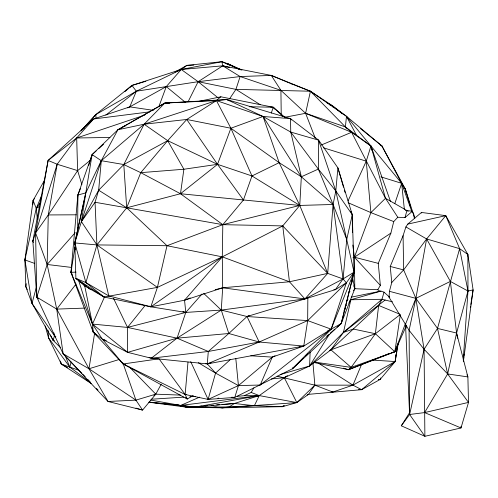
<?xml version="1.0" encoding="UTF-8"?>
<svg xmlns="http://www.w3.org/2000/svg" width="498" height="498" viewBox="0 0 498 498"><rect width="100%" height="100%" fill="white"/><g stroke="black" fill="none" stroke-linecap="round" stroke-linejoin="round"><path stroke-width="0.75" d="M307.845 297.717L307.671 320.606L303.768 346.066L272.257 357.11L238.436 385.589L208.102 399.415L185.138 394.466L123.149 363.97L93.251 332.191L70.977 272.35L77.85 195.017L92.099 154.598L117.895 129.76L164.838 103.067L226.827 99.532L290.515 118.636L318.608 140.156L337.905 167.876L352.279 214.731L354.053 272.169L341.217 323.557L292.338 368.813L234.77 397.404L208.102 399.415L190.715 361.641M333.834 289.606L335.359 289.668L343.06 278.948L346.745 239.47L333.087 204.473L318.334 169.077L318.608 140.156L290.751 132.07L263.044 116.476L226.827 99.532L216.431 100.596L164.838 103.067L117.895 129.76L101.281 160.698L85.793 192.9L74.806 242.943L75.883 278.32L84.716 285.889L104.063 297.032L150.85 306.812L185.791 312.433L221.274 310.08L304.913 298.943L335.359 289.668L346.353 282.789L354.053 272.169L335.801 190.964L318.608 140.156M117.895 129.76L144.109 124.214L216.431 100.596L230.885 128.235L251.976 175.968L243.441 199.972L222.818 224.666L222.295 256.862L222.681 287.794L221.274 310.08L228.8 333.504L259.184 342.02L303.768 346.066L331.158 329.166L341.217 323.557L354.794 288.697L354.402 257.211L352.839 245.028M241.984 70.013L228.495 64.024L221.884 61.702L186.918 65.375L181.26 69.483L166.276 86.602L129.779 106.877L93.593 118.972L76.673 137.99L57.177 164.247L48.275 214.937L47.148 264.475L56.735 309.102L63.146 353.823L108.022 401.481L142.571 410.091L155.781 394.167L161.215 384.195M77.613 202.73L77.85 195.017L80.489 188.549M310.123 352.055L309.607 366.005L284.302 377.696L259.271 395.599L234.452 403.473L195.359 407.071L187.267 407.271L148.734 402.203M32.912 204.298L33.111 200.414L44.521 180.288M409.574 412.699L401.295 425.796L424.887 436.298L460.992 427.963L468.506 402.403L447.652 373.942L424.078 349.291L409.107 330.336L389.056 297.256L389.43 291.311L391.758 282.497L390.233 266.449L403.081 235.679L405.901 226.926L407.775 224.106L421.457 212.453L445.772 215.646L467.865 254.466L473.1 289.904L463.345 361.729M463.252 360.129L467.983 291.037L467.865 254.466L466.713 253.445M343.502 187.18L337.905 167.876L335.801 190.964L333.087 204.473L327.69 273.39L304.913 298.943L247.008 316.516L228.8 333.504L208.301 351.47L151.28 358.23L127.631 352.354L102.42 339.281L93.251 332.191L92.086 327.715M215.148 289.712L222.681 287.794L304.913 298.943L343.06 278.948L354.053 272.169L331.158 329.166L260.186 385.035L238.436 385.589L215.566 373.102L207.293 363.907L208.301 351.47L177.045 338.173L127.525 327.416L92.485 324.086L70.977 272.35L74.937 247.157M187.989 362.133L185.138 394.466L187.273 399.035L193.187 395.543M74.949 244.487L74.806 242.943L81.392 221.616L95.05 202.263L98.666 190.211L101.281 160.698L144.109 124.214L164.838 103.067L169.494 103.354M307.135 394.989L308.511 394.341L361.648 389.679L380.167 379.439L395.175 361.554L395.879 354.607M463.401 360.235L463.713 357.203M463.868 355.684L464.024 354.165M26.189 283.686L25.859 286.755L31.997 303.357L53.186 340.408L60.252 347.349M34.493 198.559L33.111 200.414L24.9 259.925L25.859 286.755L27.259 289.506M358.566 389.498L361.648 389.679L395.175 361.554L397.74 344.037M313.124 362.339L348.569 369.69L394.839 351.775L400.261 315.19M76.729 235.71L77.694 229.603L77.85 195.017L85.793 192.9L92.099 154.598L96.108 150.981M470.336 307.559L470.579 306.021M470.815 304.483L473.1 289.904L467.983 291.037L450.373 281.414L426.618 238.959L405.901 226.926M94.676 332.838L88.986 368.769L108.022 401.481L135.917 400.124L155.781 394.167L180.581 395.107M331.301 391.752L332.826 392.044L352.939 385.153L395.175 361.554L398.276 343.215M149.593 111.876L93.593 118.972L48.107 160.431L35.582 232.89L32.856 241.1L36.796 297.132L63.146 353.823L81.933 373.363M38.34 298.875L36.796 297.132L37.057 295.619M33.385 242.532L32.856 241.1L48.107 160.431L76.673 137.99L144.812 115.088M72.154 274.305L70.977 272.35L71.737 268.571M108.757 295.893L85.899 282.596L96.911 244.916L126.685 207.809L140.747 172.663L167.689 140.666L186.744 119.476L216.431 100.596L263.044 116.476L290.515 118.636L290.751 132.07L301.334 176.79L299.765 205.437L282.74 225.905L222.295 256.862L157.405 287.39L104.063 297.032L85.899 282.596L74.806 242.943L85.793 192.9L81.392 221.616L96.911 244.916L108.757 295.893L150.85 306.812L184.546 300.226L222.681 287.794L289.45 281.762L327.69 273.39L343.06 278.948L346.353 282.789L331.158 329.166L292.338 368.813L293.117 367.487M80.931 130.955L95.853 114.552L131.914 85.444L181.26 69.483L222.743 65.823L271.292 75.428L310.435 91.227L305.604 113.307L315.346 138.351M346.745 239.47L352.279 214.731L350.835 211.438M389.218 296.87L384.026 292.17L380.939 291.1L350.86 299.752L343.427 332.434L330.921 349.833L309.607 366.005L280.113 374.577M149.5 306.089L150.85 306.812L157.405 287.39L167.011 245.726L222.818 224.666L299.765 205.437L333.087 204.473L343.06 278.948M353.524 290.639L354.794 288.697L377.77 289.724L380.348 285.366L378.256 263.361L390.88 233.132L393.737 221.585L397.778 217.265L405.011 217.539L412.381 211.264L413.944 214.862L414.361 218.628M354.053 272.169L341.217 323.557L337.152 327.118M71.158 362.046L69.807 367.151L90.188 382.271M25.703 256.956L24.9 259.925L31.997 303.357L55.384 337.096M31.997 303.357L36.472 286.973M53.884 332.876L54.413 335.913L53.186 340.408L54.656 340.831M405.011 217.539L406.928 210.548L385.489 198.304L351.582 132.287L345.375 126.915L310.435 91.227L289.942 83.21L291.311 83.932M401.295 425.796L409.617 414.498L424.078 349.291L437.512 328.419L459.617 248.658L445.772 215.646L407.775 224.106M208.102 399.415L215.566 373.102L230.331 359.544M329.514 350.468L330.921 349.833L378.636 305.436L381.978 299.286L384.026 292.17M88.756 165.461L92.099 154.598L101.281 160.698L123.803 164.545L140.747 172.663L180.488 193.734L222.818 224.666L282.74 225.905L327.69 273.39L299.765 205.437L279.148 162.665L263.044 116.476L230.885 128.235L186.744 119.476L144.109 124.214L123.803 164.545L98.666 190.211L81.392 221.616L101.281 160.698M48.107 160.431L57.177 164.247L35.582 232.89L36.796 297.132L56.735 309.102L88.986 368.769L135.917 400.124L142.571 410.091L135.935 408.123M36.796 297.132L47.148 264.475L75.186 232.672M229.422 99.04L235.928 89.372L240.117 76.549L271.292 75.428L289.226 82.911M271.292 113.102L273.234 107.251L220.863 96.799L199.107 101.281M394.783 203.676L401.656 183.32L381.935 145.976L346.496 116.333L332.234 105.638L310.435 91.227L235.928 89.372L198.136 81.691L136.34 91.221L95.853 114.552L81.411 130.501M149.126 357.396L151.28 358.23L177.045 338.173L185.791 312.433L202.076 293.945M378.623 379.576L380.167 379.439L380.671 377.976M467.342 255.928L467.865 254.466L459.617 248.658L426.618 238.959L403.641 269.904L391.758 282.497M98.666 190.211L126.685 207.809L180.488 193.734L217.52 164.34L230.885 128.235L279.148 162.665L301.334 176.79L333.087 204.473M353.02 257.746L354.402 257.211L370.885 212.615L385.489 198.304L370.954 146.026L345.375 126.915L305.604 113.307L280.916 90.337L271.292 75.428M158.856 106.616L166.276 86.602L185.312 102.283M343.327 368.196L348.569 369.69L351.14 367.387L394.839 351.775L405.465 323.395M361.542 364.492L352.939 385.153L314.854 385.153L277.125 376.171M41.664 195.527L36.248 208.413L24.9 259.925L34.256 263.28M127.675 107.867L129.779 106.877L136.34 91.221L181.26 69.483L221.884 61.702L241.163 69.963M260.186 385.035L272.257 357.11L275.064 355.777M391.496 352.665L394.839 351.775L406.131 326.178M104.424 297.138L92.485 324.086L93.251 332.191L96.251 334.588M348.015 200.999L366.26 161.171L370.954 146.026L351.582 132.287L305.604 113.307L285.068 117.235M188.132 101.685L198.136 81.691L222.743 65.823L229.466 67.56M32.856 241.1L33.603 239.75M237.197 396.34L244.331 395.686L251.179 392.449L253.899 387.842M329.215 334.519L309.607 366.005L343.427 332.434L381.978 299.286L392.474 301.819M343.913 310.901L345.55 308.281M348.818 303.033L350.86 299.752L381.978 299.286M346.34 301.632L348.034 299.049M71.444 267.42L47.148 264.475L35.582 232.89L48.275 214.937L77.638 170.621L90.238 160.331M40.68 202.07L36.248 208.413L37.356 219.182M314.692 362.133L351.14 367.387L375.386 333.722L400.373 314.425M76.07 284.028L56.735 309.102L84.691 308.106M145.335 305.243L127.525 327.416L127.631 352.354L177.045 338.173L228.8 333.504M344.983 306.98L346.452 305.168M349.391 301.558L350.86 299.752M445.772 215.646L426.618 238.959L415.874 298.364L409.107 330.336L409.617 414.498L424.887 436.298L424.078 349.291L415.874 298.364L403.641 269.904L403.081 235.679M130.414 87.187L131.914 85.444L145.889 81.261M113.513 298.314L127.525 327.416L185.791 312.433L184.546 300.226L222.295 256.862L289.45 281.762L304.913 298.943M283.499 405.602L282.41 406.673L222.363 407.831L187.267 407.271L177.419 405.241M346.353 282.789L307.671 320.606L259.184 342.02L207.293 363.907L151.28 358.23L152.83 358.168M292.338 368.813L302.952 358.566M305.747 355.871L307.982 353.711M98.971 148.398L103.559 144.264M121.313 128.247L122.458 127.214L125.291 126.038M84.287 127.749L81.965 129.816L84.361 127.868M124.942 91.632L131.914 85.444L136.34 91.221L105.856 115.088M326.688 336.281L328.431 334.756M330.174 333.224L334.824 329.153M385.103 300.045L343.427 332.434L353.306 329.035L375.386 333.722L394.839 351.775M216.798 100.135L220.863 96.799M286.138 376.301L284.302 377.696L271.373 378.928M378.654 357.695L348.569 369.69L350.43 368.302M150.85 306.812L222.295 256.862L167.011 245.726L96.911 244.916L74.806 242.943M348.569 369.69L351.078 367.991M312.974 363.241L314.854 385.153L308.511 394.341L296.839 402.596L282.41 406.673L254.341 405.752L234.452 403.473L229.236 406.922L222.363 407.831L213.891 407.034M380.348 285.366L354.402 257.211L390.88 233.132M153.876 395.393L155.781 394.167L129.505 367.076M287.527 375.623L284.302 377.696L296.839 402.596L314.854 385.153L332.826 392.044M177.045 338.173L221.274 310.08L247.008 316.516L307.671 320.606L331.158 329.166L327.653 330.828M39.535 206.359L36.248 208.413L33.111 200.414M175.078 72.011L186.918 65.375L193.846 65.145M348.656 291.99L350.019 291.255M144.109 124.214L167.689 140.666L217.52 164.34L251.976 175.968L279.148 162.665M284.47 405.702L282.41 406.673L266.928 406.324M249.112 315.551L247.008 316.516L259.184 342.02L208.301 351.47M352.41 232.578L352.279 214.731L335.801 190.964L318.334 169.077L301.334 176.79L263.044 116.476M176.504 71.6L181.26 69.483L198.136 81.691L218.087 97.838M215.497 407.14L222.363 407.831L296.839 402.596L259.271 395.599L195.359 407.071L149.462 402.166L180.693 405.434L199.493 397.161M321.229 145.036L351.582 132.287M184.546 300.226L190.255 297.935M380.086 357.122L383.665 355.697M385.097 355.124L388.683 353.698M205.848 363.359L207.293 363.907L210.996 362.718M119.246 359.463L88.986 368.769L63.146 353.823M351.196 297.175L380.939 291.1M207.293 363.907L303.768 346.066L299.161 346.658M251.976 175.968L299.765 205.437L243.441 199.972L217.52 164.34L183.88 169.239L140.747 172.663M78.311 279.434L92.485 324.086L102.42 339.281L123.149 363.97L159.011 358.815L185.138 394.466L186.688 394.559M217.919 398.251L218.815 398.132M150.533 400.025L180.693 405.434L259.271 395.599L254.341 405.752L229.236 406.922L187.267 407.271L181.247 405.795M198.136 81.691L240.117 76.549L280.916 90.337L281.227 114.895M187.267 407.271L191.904 406.897M193.454 406.773L195.776 406.586M199.642 406.275L201.964 406.088M205.058 405.839L207.373 405.652M211.245 405.341L213.567 405.154M216.661 404.905L219.755 404.656M222.071 404.469L234.452 403.473M151.373 399.234L183.768 397.13M189.937 396.732L195.334 396.383M70.977 272.35L75.989 272.113M226.951 64.074L228.495 64.024L239.619 69.49M109.921 137.442L76.673 137.99L77.638 170.621L81.865 184.596M48.275 214.937L76.231 214.812M244.331 395.686L259.271 395.599L251.179 392.449M288.965 118.605L290.515 118.636L291.349 119.937M249.261 106.728L273.234 107.251L284.968 117.372M378.611 379.395L380.167 379.439M231.663 397.223L234.77 397.404L238.436 385.589L235.815 358.697M250.78 355.79L272.257 357.11M270.912 107.101L273.234 107.251L283.406 116.719M372.853 360.104L395.175 361.554M151.28 358.23L157.468 358.697M92.634 289.599L90.343 289.413L75.883 278.32L85.899 282.596M86.247 286.02L84.716 285.889L83.465 283.922M243.441 199.972L180.488 193.734L183.88 169.239L167.689 140.666L123.803 164.545L126.685 207.809L167.011 245.726M180.693 405.434L195.359 407.071M405.384 210.349L412.381 211.264M129.779 106.877L153.446 110.344M222.818 224.666L95.05 202.263L96.911 244.916L157.405 287.39M389.43 291.311L415.874 298.364L437.512 328.419L456.585 333.038L467.883 376.911L468.506 402.403L424.595 412.587L409.617 414.498L405.509 324.223L415.874 298.364L450.373 281.414L456.585 333.038L457.643 338.329M176.74 404.681L178.24 405.055M354.402 257.211L378.256 263.361M390.233 266.449L403.641 269.904M329.987 105.053L332.234 105.638L342.419 113.899M122.496 362.575L123.149 363.97L125.372 364.648M380.908 176.858L401.656 183.32L405.353 189.122L414.772 218.504M57.177 164.247L77.638 170.621M323.557 147.831L366.26 161.171L370.885 212.615L393.737 221.585M182.847 311.474L185.791 312.433M221.884 61.702L222.743 65.823L226.372 67.025M106.093 340.551L102.42 339.281L106.012 340.676M54.413 335.913L55.869 336.418M79.232 370.431L61.347 364.088L48.536 337.812L45.181 325.922M399.676 314.138L378.636 305.436L375.386 333.722L330.921 349.833L351.14 367.387M380.516 145.379L381.935 145.976L405.353 189.122L409.238 202.468M348.083 202.705L370.885 212.615M226.827 99.532L229.678 100.777M361.648 389.679L352.939 385.153L318.496 363.198M326.781 102.744L332.234 105.638L333.486 107.574M123.149 363.97L187.273 399.035L185.549 397.516M67.398 367.468L61.347 364.088L60.277 361.175M198.378 362.731L215.566 373.102M389.056 297.256L389.673 297.636M406.928 210.548L408.204 211.333M222.743 65.823L240.117 76.549M235.928 89.372L260.242 104.704M91.178 383.479L61.347 364.088L60.389 361.168M75.883 278.32L104.063 297.032M377.77 289.724L379.731 291.081M310.435 91.227L346.496 116.333L401.656 183.32L411.79 211.482M86.833 380.155L90.642 382.831M404.096 188.232L405.353 189.122L405.671 192.197M127.631 352.354L92.485 324.086L84.716 285.889L83.147 283.374M360.378 128.484L381.935 145.976M389.392 297.032L389.753 297.356M203.645 293.31L221.274 310.08M83.004 374.477L85.152 376.712M87.841 379.507L89.982 381.736M96.425 388.44L98.038 390.115M273.234 107.251L274.572 109.037M290.751 132.07L318.334 169.077M228.495 64.024L229.397 65.288M186.744 119.476L217.52 164.34M346.235 128.204L345.375 126.915L346.496 116.333L356.618 135.512M385.489 198.304L397.778 217.265M50.385 334.905L53.186 340.408L52.863 338.889M421.457 212.453L421.713 213.051M467.012 374.776L467.883 376.911L447.652 373.942L424.595 412.587L460.992 427.963L460.974 426.444M64.958 355.006L69.807 367.151L48.536 337.812L47.982 330.118M351.881 280.673L352.41 282.136M353.736 285.777L354.794 288.697L352.41 276.851M406.287 326.389L405.509 324.223L406.3 328.02M390.494 201.472L370.954 146.026L372.006 150.514M122.981 363.135L135.917 400.124M409.667 203.956L410.744 207.666M344.367 190.155L345.014 192.377M437.512 328.419L447.652 373.942L456.585 333.038L467.983 291.037L459.617 248.658M282.74 225.905L289.45 281.762M401.656 183.32L404.388 209.596M75.223 247.574L75.435 249.884M352.677 276.813L352.74 278.357L352.727 276.807M95.853 114.552L95.965 118.263M77.694 229.603L77.688 231.153L77.694 229.603"/></g></svg>
